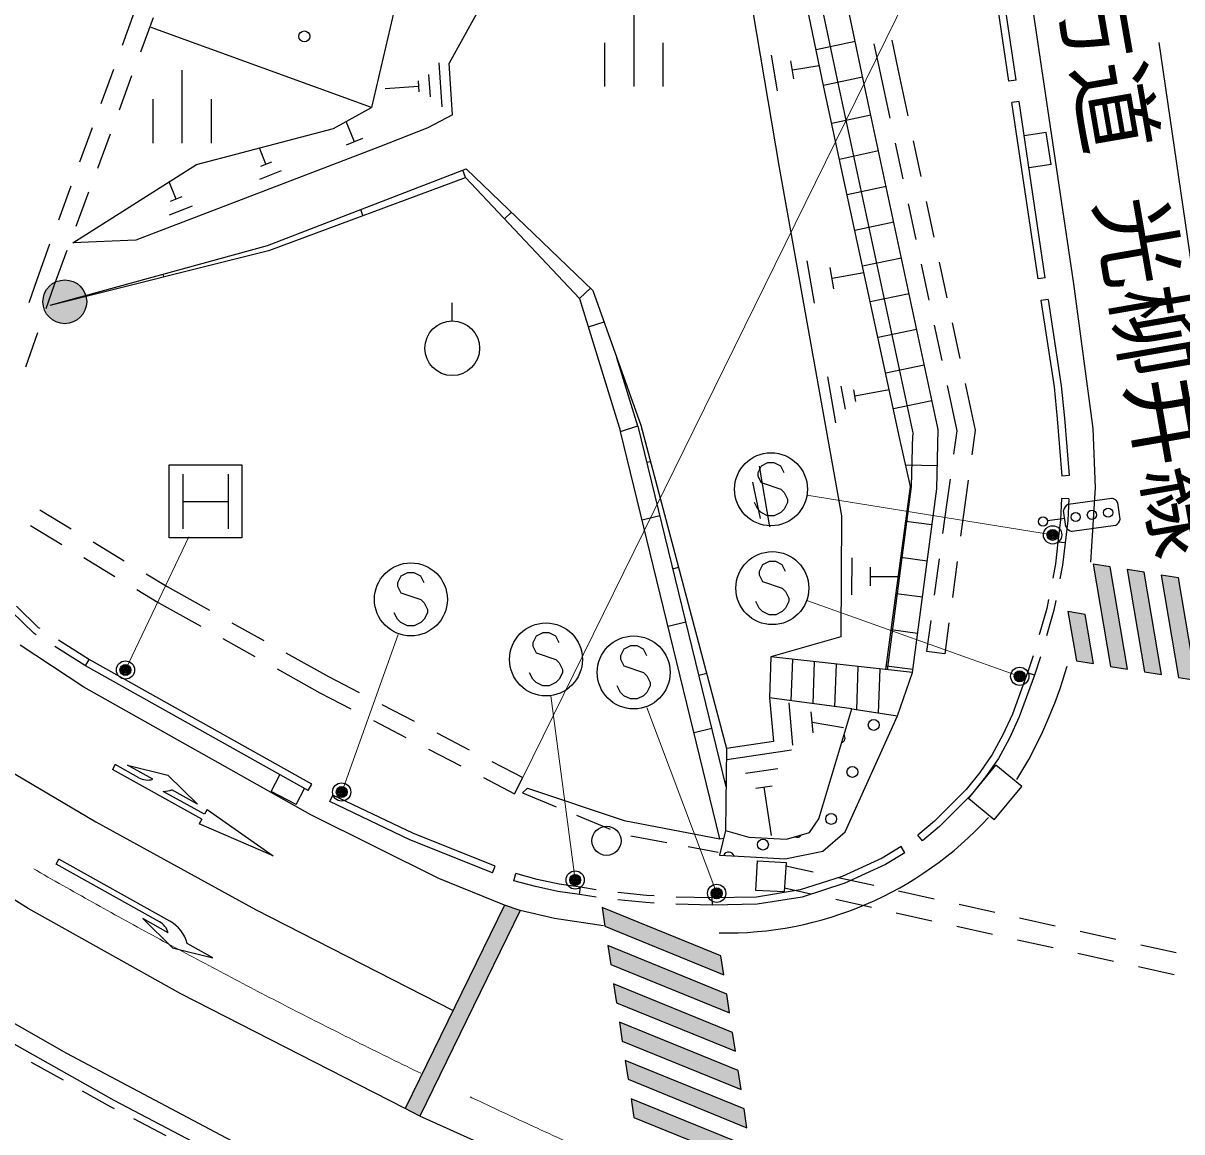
# Model space of a CAD drawing. Units: millimetres at full size, sheet at 1:1000; details may follow other scales. Extents: x 40000 to 680000, y 20000 to 380000.
# Drawn here: x 108246 to 140012, y 289883 to 320263 of the extents above; entities that cross this region are included whole.
import ezdxf
from ezdxf.enums import TextEntityAlignment as Align

# ---------------------------------------------------------------- set-up
doc = ezdxf.new("R2010")
doc.units = ezdxf.units.MM
doc.header["$LTSCALE"] = 1000
doc.header["$PDMODE"] = 32
doc.header["$PDSIZE"] = 500
doc.linetypes.add('CHAIN', pattern=[18.5, 12, -1.5, 3.5, -1.5])
for name, color, linetype, lineweight in [('M-BGD', 7, 'Continuous', 25), ('M-BMK', 2, 'CHAIN', 13), ('M-STR-HTXT', 7, 'Continuous', 13), ('M-STR-STRC', 7, 'Continuous', 25)]:
    doc.layers.add(name, color=color, linetype=linetype, lineweight=lineweight)
doc.layers.add('M-BMK-HTXT', color=7, linetype='Continuous')
doc.styles.add('ＭＳ ゴシック', font='')
doc.styles.get('ＭＳ ゴシック').set_extended_font_data('MS Gothic')

msp = doc.modelspace()

# ---------------------------------------------------------------- hatches: boundary and pattern name
at = {"layer": 'M-BGD'}
msp.add_hatch(color=256, dxfattribs=at).paths.add_polyline_path([(108787, 312628, 1), (109987, 312628, 1)])
at = {"layer": 'M-STR-STRC'}
for points in [[(138048, 305365), (137579, 305440), (138055, 302637), (138524, 302561)], [(138982, 305215), (138513, 305291), (138989, 302486), (139458, 302411)], [(139917, 305066), (139448, 305141), (139924, 302336), (140393, 302261)], [(137360, 304063), (136891, 304138), (137120, 302788), (137590, 302712)], [(121873, 295948), (121443, 296093), (120035, 293211), (118721, 290521), (119121, 290315)], [(124116, 296033), (124195, 295515), (127456, 294187), (127377, 294705)], [(124275, 294985), (124354, 294467), (127614, 293139), (127535, 293657)], [(124434, 293936), (124513, 293418), (127772, 292091), (127693, 292609)], [(124593, 292888), (124672, 292370), (127930, 291044), (127852, 291561)], [(124753, 291840), (124831, 291322), (128088, 289996), (128010, 290513)], [(124912, 290791), (124990, 290273), (128246, 288948), (128168, 289466)]]:
    msp.add_hatch(color=256, dxfattribs=at).paths.add_polyline_path(points)

# ---------------------------------------------------------------- linework, layer by layer
at = {"layer": 'M-BGD'}
for p, q in [((129345, 324509), (130587, 318584)), ((135268, 318675), (134811, 321800)), ((135466, 318704), (135028, 321695)), ((118531, 321116), (117797, 317957)), ((110967, 319662), (111310, 320601)), ((124984, 320524), (124984, 318524)), ((111473, 319481), (111820, 320419)), ((120670, 320520), (119926, 319171)), ((117797, 317957), (111756, 320149)), ((124184, 319724), (124184, 318524)), ((125784, 319724), (125784, 318524)), ((131056, 319759), (129984, 319534)), ((131568, 319693), (131740, 318902)), ((132057, 319797), (132228, 319007)), ((128926, 318406), (128759, 319390)), ((110385, 318065), (110727, 319004)), ((112597, 318977), (112597, 316977)), ((119643, 319176), (119728, 317967)), ((120018, 317754), (119926, 319171)), ((129376, 318735), (129293, 319227)), ((129334, 318981), (130073, 319106)), ((132228, 319007), (132503, 317726)), ((110882, 317887), (111229, 318825)), ((119071, 318681), (119092, 318378)), ((119362, 318853), (119404, 318248)), ((131261, 318780), (130187, 318555)), ((131740, 318902), (132005, 317664)), ((135466, 318704), (135268, 318675)), ((119081, 318530), (118174, 318466)), ((130587, 318584), (132644, 308988)), ((111797, 318177), (111797, 316977)), ((113397, 318177), (113397, 316977)), ((135552, 318115), (135355, 318086)), ((136071, 313256), (135355, 318086)), ((136269, 313286), (135552, 318115)), ((116756, 317374), (117797, 317957)), ((120018, 317754), (119343, 317395)), ((131484, 317739), (130413, 317510)), ((109802, 316468), (110145, 317407)), ((112995, 316393), (116756, 317374)), ((117326, 317011), (117105, 317570)), ((119343, 317395), (118013, 316871)), ((110291, 316293), (110638, 317231)), ((117550, 317100), (117103, 316923)), ((132650, 317041), (132859, 316063)), ((136292, 317269), (135692, 317177)), ((136427, 316390), (136292, 317269)), ((118013, 316871), (111334, 314317)), ((118013, 316871), (111334, 314317)), ((114902, 316397), (114724, 316844)), ((131694, 316762), (130624, 316532)), ((132151, 316979), (132361, 316001)), ((115051, 316456), (114752, 316338)), ((109608, 314245), (112995, 316393)), ((115318, 316216), (114721, 315980)), ((120374, 316036), (120298, 316239)), ((136427, 316390), (135822, 316297)), ((109220, 314871), (109563, 315810)), ((112438, 315444), (112249, 315920)), ((131904, 315784), (130836, 315555)), ((109700, 314699), (110047, 315637)), ((112596, 315506), (112279, 315381)), ((112881, 315252), (112246, 315000)), ((117562, 314991), (117500, 315157)), ((132508, 315317), (132717, 314339)), ((133006, 315379), (133215, 314401)), ((121442, 314904), (121633, 315085)), ((132113, 314806), (131048, 314578)), ((108626, 313242), (108980, 314213)), ((111334, 314317), (109608, 314245)), ((109098, 313077), (109456, 314043)), ((129944, 312588), (129736, 313754)), ((130474, 312984), (130370, 313566)), ((132323, 313828), (131260, 313600)), ((132864, 313655), (133073, 312677)), ((133362, 313717), (133571, 312739)), ((108406, 312613), (108626, 313242)), ((112099, 313313), (112081, 313382)), ((130422, 313275), (131296, 313431)), ((136269, 313286), (136071, 313256)), ((108878, 312448), (109098, 313077)), ((123501, 312723), (123801, 313005)), ((109189, 312584), (109188, 312588)), ((120011, 312104), (120011, 312604)), ((132532, 312850), (131471, 312623)), ((136347, 312693), (136149, 312663)), ((123741, 311945), (124175, 312078)), ((133220, 311992), (133429, 311015)), ((133718, 312054), (133927, 311076)), ((108316, 310843), (108647, 311787)), ((132742, 311873), (131683, 311646)), ((125102, 309223), (124525, 311096)), ((132952, 310895), (131895, 310668)), ((124660, 310658), (124679, 310664)), ((130528, 309311), (130303, 310572)), ((134074, 310392), (134348, 309111)), ((130787, 309683), (130675, 310313)), ((131074, 309896), (131018, 310212)), ((131046, 310054), (131991, 310223)), ((133576, 310330), (133841, 309092)), ((133161, 309917), (132107, 309691)), ((124624, 309077), (125101, 309225)), ((127515, 299336), (125103, 309224)), ((133841, 309092), (133753, 308457)), ((134348, 309111), (134254, 308433)), ((127349, 297910), (124624, 309077)), ((132626, 308984), (132594, 307568)), ((112245, 306159), (112245, 308159)), ((112245, 308159), (114245, 308159)), ((114245, 308159), (114245, 306159)), ((125345, 308229), (125447, 308254)), ((133307, 308132), (132443, 308152)), ((112620, 307909), (112620, 306409)), ((113870, 307909), (113870, 306409)), ((128721, 306462), (128431, 308122)), ((136925, 307868), (136725, 307851)), ((128457, 306686), (128246, 307687)), ((132594, 307568), (131931, 302545)), ((133657, 307764), (133568, 307130)), ((134158, 307739), (134064, 307062)), ((136911, 307232), (136711, 307242)), ((108703, 306925), (109560, 306410)), ((112620, 307159), (113870, 307159)), ((133568, 307130), (133453, 306277)), ((134064, 307062), (133948, 306209)), ((125215, 306653), (125701, 306772)), ((133161, 306515), (132443, 306610)), ((108449, 306495), (109306, 305979)), ((110160, 306049), (111017, 305533)), ((114245, 306159), (112245, 306159)), ((136615, 306044), (136545, 305445)), ((136813, 306021), (136615, 306043)), ((136813, 306021), (136743, 305415)), ((109906, 305618), (110763, 305103)), ((130967, 304595), (130972, 305611)), ((133031, 305524), (132310, 305619)), ((126057, 305314), (126216, 305353)), ((131476, 304847), (131479, 305355)), ((133359, 305583), (133225, 304592)), ((133855, 305516), (133721, 304525)), ((136545, 305445), (136471, 305055)), ((136743, 305415), (136670, 305032)), ((111617, 305172), (112195, 304825)), ((131478, 305101), (132240, 305097)), ((111362, 304742), (111944, 304392)), ((112195, 304825), (113356, 304176)), ((111944, 304392), (113112, 303740)), ((132900, 304532), (132177, 304628)), ((136359, 304466), (136312, 304223)), ((136558, 304443), (136507, 304177)), ((108546, 303539), (107914, 304147)), ((108670, 303697), (108061, 304284)), ((136312, 304223), (136105, 303499)), ((136507, 304177), (136306, 303476)), ((108710, 303672), (108670, 303697)), ((113967, 303835), (114840, 303347)), ((125926, 303739), (126412, 303857)), ((133131, 303899), (133016, 303046)), ((133627, 303831), (133511, 302979)), ((108603, 303503), (108546, 303539)), ((113723, 303398), (114596, 302911)), ((132769, 303541), (132044, 303636)), ((109957, 302650), (109111, 303183)), ((110064, 302820), (109218, 303353)), ((109957, 302650), (110055, 302825)), ((116156, 299408), (110055, 302825)), ((115451, 303006), (116612, 302357)), ((129305, 301694), (129344, 302833)), ((129903, 301610), (129942, 302766)), ((133511, 302979), (133016, 303046)), ((135935, 302924), (135779, 302462)), ((136137, 302900), (135969, 302399)), ((116058, 299233), (109957, 302650)), ((115207, 302569), (116375, 301917)), ((126768, 302400), (126985, 302453)), ((130500, 301525), (130541, 302700)), ((131098, 301440), (131139, 302633)), ((131695, 301355), (131737, 302566)), ((132638, 302549), (131911, 302645)), ((135969, 302399), (135779, 302462)), ((116612, 302357), (117459, 301918)), ((116375, 301917), (117225, 301476)), ((118080, 301596), (118968, 301135)), ((130962, 301472), (128708, 301779)), ((129346, 300476), (129244, 301635)), ((117847, 301154), (118734, 300693)), ((129900, 300817), (129849, 301396)), ((126638, 300824), (127123, 300943)), ((129874, 301107), (130734, 300959)), ((119589, 300813), (120477, 300352)), ((119356, 300371), (120243, 299910)), ((127536, 300088), (129312, 300352)), ((121098, 300030), (121945, 299591)), ((134159, 299020), (134915, 299934)), ((135621, 299349), (134915, 299934)), ((115048, 299213), (115285, 299666)), ((120865, 299588), (121715, 299147)), ((121715, 299147), (121945, 299591)), ((128046, 299710), (128934, 299842)), ((115733, 298856), (115959, 299288)), ((116058, 299233), (116156, 299408)), ((127479, 299485), (127518, 299495)), ((128334, 299299), (128778, 299365)), ((128556, 299332), (128754, 298000)), ((134864, 298436), (135621, 299349)), ((115733, 298856), (115048, 299213)), ((116650, 298931), (116736, 299112)), ((121937, 299176), (122859, 298790)), ((134864, 298436), (134159, 299020)), ((123413, 298558), (124335, 298172)), ((124906, 297997), (125889, 297813)), ((132899, 297859), (132771, 298012)), ((126478, 297703), (127304, 297549)), ((127349, 297910), (127447, 297934)), ((132419, 297529), (132316, 297700)), ((121115, 296981), (121189, 297167)), ((129904, 296998), (129154, 297165)), ((121701, 296765), (121754, 296958)), ((131564, 296629), (130588, 296846)), ((123494, 296386), (123525, 296583)), ((123953, 296314), (123494, 296386)), ((123957, 296516), (123525, 296583)), ((125338, 296362), (124552, 296444)), ((129842, 296397), (129120, 296557)), ((133223, 296260), (132247, 296477)), ((125321, 296163), (124548, 296244)), ((125544, 296148), (125321, 296163)), ((125548, 296348), (125338, 296362)), ((127142, 296097), (126143, 296117)), ((127146, 296297), (126147, 296317)), ((127142, 296097), (127139, 296297)), ((131501, 296028), (130525, 296245)), ((134883, 295891), (133906, 296108)), ((133161, 295659), (132184, 295876)), ((134820, 295290), (133844, 295507)), ((136542, 295522), (135566, 295739)), ((136480, 294921), (135503, 295138)), ((138202, 295153), (137225, 295370)), ((139861, 294784), (138885, 295001)), ((138139, 294552), (137163, 294769)), ((139799, 294183), (138822, 294400)), ((109350, 291294), (108478, 291784)), ((110641, 290569), (109873, 291000)), ((110746, 290514), (110641, 290569)), ((112163, 289771), (111278, 290235))]:
    msp.add_line(p, q, dxfattribs=at)
for points in [[(127423, 325500), (128975, 316311), (130678, 306763), (130661, 303446), (128746, 302899), (128708, 301779)], [(132276, 308910), (130196, 318509), (128916, 324686)], [(133330, 309132), (131275, 318717), (130152, 324073)], [(108990, 312534), (114948, 314169), (120392, 316275)], [(120392, 316275), (123868, 312941), (125183, 309248)], [(108990, 312534), (115008, 314043), (120374, 316036), (123501, 312723), (124624, 309077)], [(136149, 312663), (136509, 310297), (136592, 309421), (136725, 307851)], [(136347, 312693), (136707, 310321), (136791, 309439), (136925, 307868)], [(125183, 309248), (127532, 300391), (127497, 298144), (127335, 297464)], [(132627, 302467), (133292, 307506), (133330, 309132)], [(131898, 302549), (132572, 307570), (132276, 308910)], [(136711, 307242), (136683, 306655), (136615, 306043)], [(136911, 307232), (136883, 306639), (136813, 306021)], [(127335, 297464), (128188, 297417), (129135, 297361), (130173, 297576), (130779, 298100), (132220, 301281), (132627, 302467), (128746, 302899)], [(135781, 302467), (135366, 301328), (135109, 300762), (134814, 300221), (134470, 299732), (134099, 299262), (133234, 298399), (132771, 298012)], [(135969, 302399), (135551, 301253), (135288, 300672), (134984, 300116), (134630, 299613), (134249, 299129), (133369, 298252), (132899, 297859)], [(127497, 298144), (128138, 297959), (129172, 297904), (129802, 298082), (130058, 298457), (130962, 301472), (132220, 301281)], [(128708, 301779), (128814, 300581), (127532, 300391)], [(121937, 299176), (122069, 299297), (124721, 298418), (127349, 297910)], [(121115, 296981), (118846, 297885), (116650, 298931)], [(121189, 297167), (118927, 298068), (116736, 299112)], [(132316, 297700), (131794, 297385), (130703, 296884), (129552, 296510), (128351, 296317), (127139, 296297)], [(132419, 297529), (131887, 297208), (130776, 296697), (129599, 296315), (128369, 296117), (127142, 296097)], [(123494, 296386), (122902, 296470), (122289, 296606), (121701, 296765)], [(123522, 296584), (122938, 296667), (122337, 296800), (121754, 296958)], [(122298, 285017), (120051, 286046), (116192, 287916), (112918, 289601), (110736, 290745), (104323, 294348)]]:
    msp.add_lwpolyline(points, dxfattribs=at)
msp.add_lwpolyline([(129114, 296456), (128330, 296500), (128375, 297309), (129160, 297266)], close=True, dxfattribs=at)
for centre, radius in [((115954, 319900), 150), ((109387, 312628), 600), ((120011, 311354), 750), ((131565, 301034), 150), ((130981, 299746), 150), ((130398, 298458), 150), ((128526, 297753), 150)]:
    msp.add_circle(centre, radius, dxfattribs=at)
for centre, start, end in [((130629, 300682), 291.1491, 35.464), ((129462, 298105), 245.5811, 325.9275), ((127591, 297400), 16.2954, 157.4574)]:
    msp.add_arc(centre, 150, start, end, dxfattribs=at)
at = {"layer": 'M-BMK'}
msp.add_arc((195088, 448288), 174222, 234.12753, 273.53353, dxfattribs=at)
at = {"layer": 'M-STR-HTXT'}
for p, q in [((121945, 299591), (133706, 323500)), ((136469, 306241), (129732, 307331)), ((111050, 302539), (112783, 306185)), ((135568, 302364), (129731, 304445)), ((116979, 299195), (118531, 303513)), ((123379, 296784), (122712, 301827)), ((127259, 296418), (125344, 301512))]:
    msp.add_line(p, q, dxfattribs=at)
at = {"layer": 'M-STR-STRC'}
for p, q in [((128657, 308218), (128475, 308127)), ((128839, 308218), (128657, 308218)), ((129021, 308127), (128839, 308218)), ((128475, 308127), (128384, 307945)), ((128384, 307945), (128384, 307854)), ((128384, 307854), (128475, 307673)), ((129112, 307945), (129021, 308127)), ((128475, 307673), (129021, 307491)), ((129021, 307491), (129112, 307400)), ((129112, 307400), (129203, 307218)), ((129203, 307218), (129203, 307127)), ((136900, 307081), (138089, 307244)), ((128384, 306945), (128294, 307127)), ((128475, 306854), (128384, 306945)), ((129112, 306945), (129021, 306854)), ((129203, 307127), (129112, 306945)), ((136833, 306466), (136772, 306912)), ((138319, 306670), (138258, 307116)), ((128657, 306763), (128475, 306854)), ((128839, 306763), (128657, 306763)), ((129021, 306854), (128839, 306763)), ((136803, 306689), (136332, 306625)), ((138191, 306501), (137002, 306338)), ((128513, 305418), (128422, 305236)), ((128695, 305509), (128513, 305418)), ((128877, 305509), (128695, 305509)), ((129059, 305418), (128877, 305509)), ((129149, 305236), (129059, 305418)), ((118603, 305109), (118512, 304927)), ((118785, 305200), (118603, 305109)), ((118966, 305200), (118785, 305200)), ((119148, 305109), (118966, 305200)), ((119239, 304927), (119148, 305109)), ((128422, 305236), (128422, 305145)), ((128422, 305145), (128513, 304963)), ((128513, 304963), (129059, 304781)), ((118512, 304927), (118512, 304837)), ((118512, 304837), (118603, 304655)), ((118603, 304655), (119148, 304473)), ((129059, 304781), (129149, 304690)), ((129149, 304690), (129240, 304509)), ((119148, 304473), (119239, 304382)), ((119239, 304382), (119330, 304200)), ((128422, 304236), (128331, 304418)), ((129240, 304418), (129149, 304236)), ((129240, 304509), (129240, 304418)), ((118512, 303927), (118421, 304109)), ((119330, 304109), (119239, 303927)), ((119330, 304200), (119330, 304109)), ((128513, 304145), (128422, 304236)), ((128695, 304054), (128513, 304145)), ((128877, 304054), (128695, 304054)), ((129059, 304145), (128877, 304054)), ((129149, 304236), (129059, 304145)), ((118603, 303837), (118512, 303927)), ((118785, 303746), (118603, 303837)), ((118966, 303746), (118785, 303746)), ((119148, 303837), (118966, 303746)), ((119239, 303927), (119148, 303837)), ((122307, 303464), (122217, 303283)), ((122489, 303555), (122307, 303464)), ((122671, 303555), (122489, 303555)), ((122853, 303464), (122671, 303555)), ((122944, 303283), (122853, 303464)), ((122217, 303283), (122217, 303192)), ((122217, 303192), (122307, 303010)), ((124711, 303107), (124621, 302925)), ((124893, 303198), (124711, 303107)), ((125075, 303198), (124893, 303198)), ((125257, 303107), (125075, 303198)), ((125348, 302925), (125257, 303107)), ((122307, 303010), (122853, 302828)), ((122853, 302828), (122944, 302737)), ((122944, 302737), (123035, 302555)), ((124621, 302925), (124621, 302834)), ((124621, 302834), (124711, 302653)), ((122217, 302283), (122126, 302464)), ((123035, 302464), (122944, 302283)), ((123035, 302555), (123035, 302464)), ((124711, 302653), (125257, 302471)), ((125257, 302471), (125348, 302380)), ((122307, 302192), (122217, 302283)), ((122489, 302101), (122307, 302192)), ((122671, 302101), (122489, 302101)), ((122853, 302192), (122671, 302101)), ((122944, 302283), (122853, 302192)), ((124621, 301925), (124530, 302107)), ((125348, 302380), (125439, 302198)), ((125439, 302107), (125348, 301925)), ((125439, 302198), (125439, 302107)), ((124711, 301834), (124621, 301925)), ((124893, 301744), (124711, 301834)), ((125257, 301834), (125075, 301744)), ((125348, 301925), (125257, 301834)), ((125075, 301744), (124893, 301744)), ((110767, 299947), (110694, 299816)), ((111416, 299586), (110767, 299947)), ((111801, 299544), (111102, 299933)), ((111102, 299933), (112209, 299660)), ((113140, 298455), (110694, 299816)), ((112209, 299660), (113024, 298863)), ((113024, 298863), (112325, 299252)), ((113213, 298586), (112088, 299212)), ((113286, 298717), (113213, 298586)), ((113286, 298717), (115099, 297450)), ((113140, 298455), (113067, 298324)), ((115099, 297450), (113067, 298324)), ((109152, 297221), (109225, 297352)), ((112269, 295653), (109225, 297352)), ((111983, 295641), (109152, 297221)), ((121443, 296093), (118721, 290521)), ((121873, 295948), (119121, 290315)), ((112222, 295336), (111524, 295726)), ((111524, 295726), (112338, 294928)), ((112338, 294928), (113445, 294653)), ((113445, 294653), (112746, 295043))]:
    msp.add_line(p, q, dxfattribs=at)
for points in [[(135830, 321305), (137040, 313118), (137568, 309159), (137634, 307527), (137509, 305492)], [(141575, 304848), (141142, 307764), (141075, 308221), (139395, 319738)], [(124152, 295530), (122817, 295727), (121873, 295948), (121439, 296095), (119641, 296824), (116133, 298567), (109913, 302070), (108164, 303219)], [(125422, 287474), (119121, 290315), (118703, 290531), (112564, 293664), (108382, 296000), (104761, 298266), (101449, 300997)], [(106039, 300852), (110242, 298374), (114615, 295976), (120035, 293211)], [(104765, 294693), (109430, 292038), (114263, 289485), (118605, 287296), (122559, 285443), (125901, 283988)]]:
    msp.add_lwpolyline(points, dxfattribs=at)
for points in [[(137579, 305440), (138055, 302637), (138524, 302561), (138048, 305365)], [(138513, 305291), (138989, 302486), (139458, 302411), (138982, 305215)], [(139448, 305141), (139924, 302336), (140393, 302261), (139917, 305066)], [(137120, 302788), (137590, 302712), (137360, 304063), (136891, 304138)], [(127456, 294187), (127377, 294705), (124116, 296033), (124195, 295515)], [(124354, 294467), (127614, 293139), (127535, 293657), (124275, 294985)], [(124513, 293418), (127772, 292091), (127693, 292609), (124434, 293936)], [(124672, 292370), (127930, 291044), (127852, 291561), (124593, 292888)], [(124831, 291322), (128088, 289996), (128010, 290513), (124753, 291840)], [(124990, 290273), (128246, 288948), (128168, 289466), (124912, 290791)]]:
    msp.add_lwpolyline(points, close=True, dxfattribs=at)
for centre, radius in [((128748, 307491), 1000), ((137546, 306791), 125), ((137992, 306852), 125), ((136208, 306608), 125), ((137100, 306730), 125), ((136469, 306241), 150), ((136469, 306241), 120), ((136469, 306241), 90), ((136469, 306241), 60), ((136469, 306241), 30), ((136469, 306241), 20), ((128786, 304781), 1000), ((118876, 304473), 1000), ((122580, 302828), 1000), ((124984, 302471), 1000), ((111050, 302539), 150), ((111050, 302539), 120), ((111050, 302539), 90), ((111050, 302539), 60), ((111050, 302539), 30), ((111050, 302539), 20), ((135568, 302364), 150), ((135568, 302364), 120), ((135568, 302364), 90), ((135568, 302364), 60), ((135568, 302364), 30), ((135568, 302364), 20), ((116979, 299195), 150), ((116979, 299195), 120), ((116979, 299195), 90), ((116979, 299195), 60), ((116979, 299195), 30), ((116979, 299195), 20), ((124239, 297857), 400), ((123379, 296784), 150), ((123379, 296784), 120), ((123379, 296784), 90), ((123379, 296784), 60), ((123379, 296784), 30), ((123379, 296784), 20), ((127259, 296418), 150), ((127259, 296418), 120), ((127259, 296418), 90), ((127259, 296418), 60), ((127259, 296418), 30), ((127259, 296418), 20)]:
    msp.add_circle(centre, radius, dxfattribs=at)
for centre, radius, start, end in [((138054, 307022), 224, 24.5867, 81.0286), ((136979, 306888), 208, 112.1212, 173.4941), ((138076, 306721), 248, 297.5116, 348.1037), ((137031, 306552), 216, 203.3391, 262.2761), ((124831, 306111), 12525, 328.3338, 343.9307), ((111659, 300023), 500, 240.9025, 286.4755), ((112041, 300211), 1000, 272.6909, 286.4755), ((127520, 305081), 9750, 268.8463, 317.5241), ((111740, 295204), 500, 15.2618, 60.8348), ((111781, 294780), 1000, 15.2618, 60.8348)]:
    msp.add_arc(centre, radius, start, end, dxfattribs=at)
for p in [(136469, 306241), (111050, 302539), (135568, 302364), (116979, 299195), (123379, 296784), (127259, 296418)]:
    msp.add_point(p, dxfattribs=at)

# ---------------------------------------------------------------- texts
at = {"layer": 'M-BMK-HTXT', "style": 'ＭＳ ゴシック'}
msp.add_text('主要地方道 光柳井線', height=1833, rotation=279.856, dxfattribs=at).set_placement((138271, 317370), align=Align.MIDDLE_CENTER)

doc.saveas('drawing.dxf')
